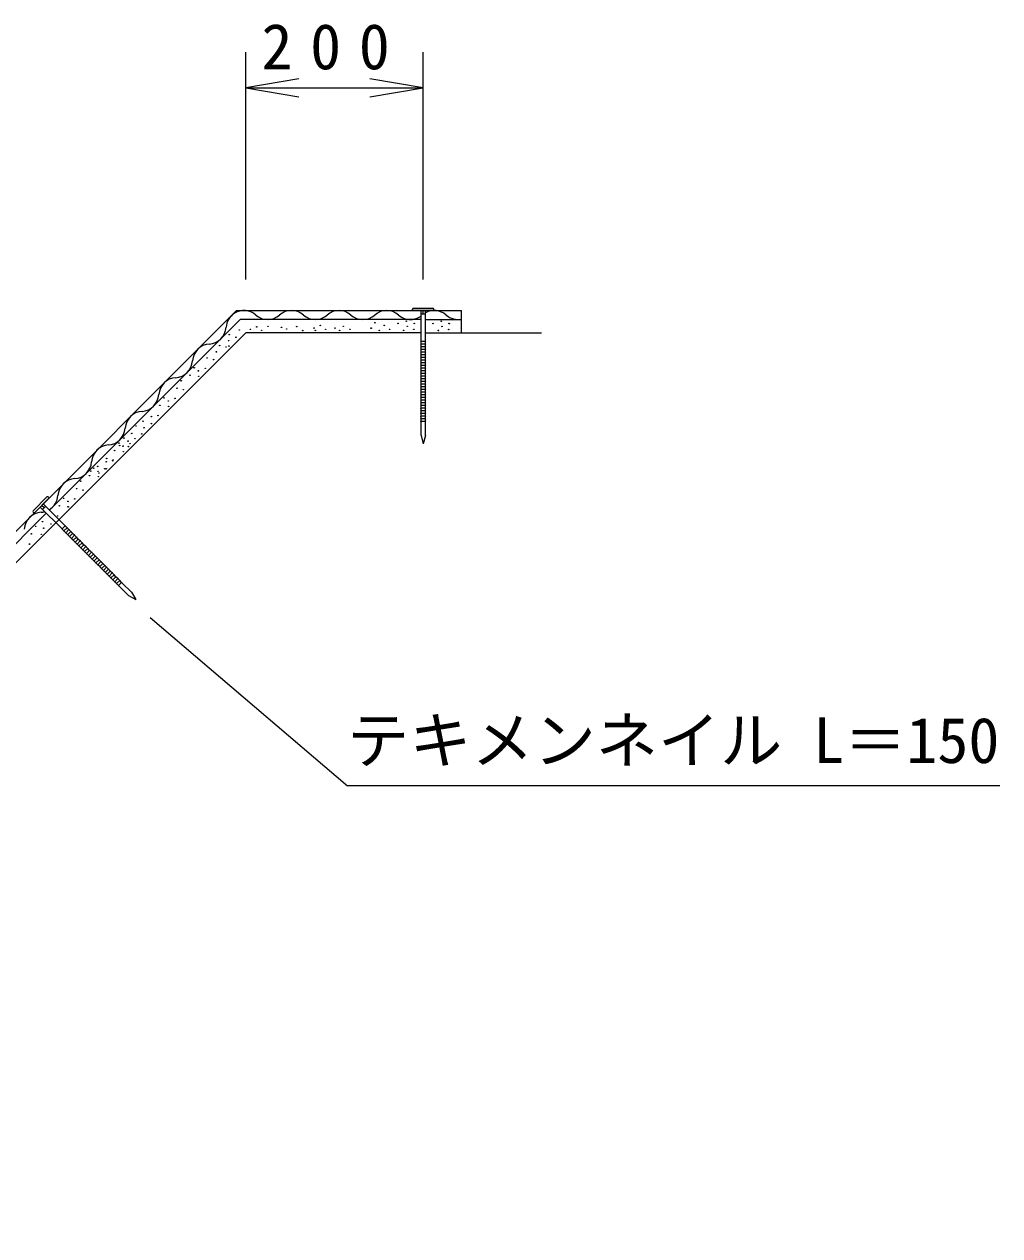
# Model space of a CAD drawing. Units: millimetres at full size, sheet at 1:20; details may follow other scales. Extents: x 200 to 11412, y 200 to 5825.
# Drawn here: x 2915 to 4013, y 2936 to 4301 of the extents above; entities that cross this region are included whole.
import ezdxf
from ezdxf.enums import TextEntityAlignment as Align

# ---------------------------------------------------------------- set-up
doc = ezdxf.new("R2010")
doc.units = ezdxf.units.MM
doc.header["$LTSCALE"] = 20
for name, color, linetype, lineweight in [('C-STR', 7, 'Continuous', 25), ('C-STR-DIM', 1, 'Continuous', 18), ('C-STR-HTXT', 1, 'Continuous', 13)]:
    doc.layers.add(name, color=color, linetype=linetype, lineweight=lineweight)
doc.styles.add('ＭＳ ゴシック', font='')
doc.styles.get('ＭＳ ゴシック').set_extended_font_data('MS Gothic')

# ---------------------------------------------------------------- blocks, each defined once
blk = doc.blocks.new('open_arrow')
at = {"color": 0, "linetype": 'Continuous', "lineweight": -2}
blk.add_lwpolyline([(7.5, 1.25), (0, 0), (7.5, -1.25)], dxfattribs=at)

msp = doc.modelspace()

# ---------------------------------------------------------------- linework, layer by layer
at = {"layer": 'C-STR'}
for p, q in [((3153.61, 3978.03), (1120.83, 1945.24)), ((3153.61, 3978.03), (3407.15, 3978.03)), ((3351.97, 3979.02), (3351.97, 3979.52)), ((3374.97, 3980.52), (3352.97, 3980.52)), ((3374.97, 3978.02), (3352.97, 3978.02)), ((3366.97, 3974.02), (3360.97, 3974.02)), ((3361.47, 3943.02), (3361.47, 3978.02)), ((3363.97, 3974.02), (3363.97, 3978.02)), ((3366.47, 3943.02), (3366.47, 3978.02)), ((3375.97, 3979.02), (3375.97, 3979.52)), ((3407.15, 3952.98), (3407.15, 3978.03)), ((2942.95, 3753.18), (3157.75, 3967.98)), ((3361.47, 3967.98), (3157.75, 3967.98)), ((3366.47, 3967.98), (3407.15, 3967.98)), ((3163.97, 3952.98), (2950.02, 3739.04)), ((3361.47, 3952.98), (3163.97, 3952.98)), ((3366.47, 3952.98), (3497.06, 3952.98)), ((3366.97, 3943.02), (3360.97, 3943.02)), ((3361.47, 3942.52), (3360.97, 3943.02)), ((3366.97, 3940.02), (3360.97, 3940.02)), ((3361.47, 3939.52), (3360.97, 3940.02)), ((3366.97, 3937.02), (3360.97, 3937.02)), ((3361.47, 3936.52), (3360.97, 3937.02)), ((3366.97, 3934.02), (3360.97, 3934.02)), ((3361.47, 3933.52), (3360.97, 3934.02)), ((3366.97, 3931.02), (3360.97, 3931.02)), ((3361.47, 3930.52), (3360.97, 3931.02)), ((3361.47, 3940.02), (3361.47, 3942.52)), ((3361.47, 3937.02), (3361.47, 3939.52)), ((3361.47, 3934.02), (3361.47, 3936.52)), ((3361.47, 3931.02), (3361.47, 3933.52)), ((3361.47, 3928.02), (3361.47, 3930.52)), ((3366.47, 3942.52), (3366.97, 3943.02)), ((3366.47, 3940.02), (3366.47, 3942.52)), ((3366.47, 3939.52), (3366.97, 3940.02)), ((3366.47, 3937.02), (3366.47, 3939.52)), ((3366.47, 3936.52), (3366.97, 3937.02)), ((3366.47, 3934.02), (3366.47, 3936.52)), ((3366.47, 3933.52), (3366.97, 3934.02)), ((3366.47, 3931.02), (3366.47, 3933.52)), ((3366.47, 3930.52), (3366.97, 3931.02)), ((3366.47, 3928.02), (3366.47, 3930.52)), ((3366.97, 3928.02), (3360.97, 3928.02)), ((3361.47, 3927.52), (3360.97, 3928.02)), ((3366.97, 3925.02), (3360.97, 3925.02)), ((3361.47, 3924.52), (3360.97, 3925.02)), ((3366.97, 3922.02), (3360.97, 3922.02)), ((3361.47, 3921.52), (3360.97, 3922.02)), ((3366.97, 3919.02), (3360.97, 3919.02)), ((3361.47, 3918.52), (3360.97, 3919.02)), ((3361.47, 3925.02), (3361.47, 3927.52)), ((3361.47, 3922.02), (3361.47, 3924.52)), ((3361.47, 3919.02), (3361.47, 3921.52)), ((3361.47, 3916.02), (3361.47, 3918.52)), ((3366.47, 3927.52), (3366.97, 3928.02)), ((3366.47, 3925.02), (3366.47, 3927.52)), ((3366.47, 3924.52), (3366.97, 3925.02)), ((3366.47, 3922.02), (3366.47, 3924.52)), ((3366.47, 3921.52), (3366.97, 3922.02)), ((3366.47, 3919.02), (3366.47, 3921.52)), ((3366.47, 3918.52), (3366.97, 3919.02)), ((3366.47, 3916.02), (3366.47, 3918.52)), ((3366.97, 3916.02), (3360.97, 3916.02)), ((3361.47, 3915.52), (3360.97, 3916.02)), ((3366.97, 3913.02), (3360.97, 3913.02)), ((3361.47, 3912.52), (3360.97, 3913.02)), ((3366.97, 3910.02), (3360.97, 3910.02)), ((3361.47, 3909.52), (3360.97, 3910.02)), ((3366.97, 3907.02), (3360.97, 3907.02)), ((3361.47, 3906.52), (3360.97, 3907.02)), ((3366.97, 3904.02), (3360.97, 3904.02)), ((3361.47, 3903.52), (3360.97, 3904.02)), ((3361.47, 3913.02), (3361.47, 3915.52)), ((3361.47, 3910.02), (3361.47, 3912.52)), ((3361.47, 3907.02), (3361.47, 3909.52)), ((3361.47, 3904.02), (3361.47, 3906.52)), ((3361.47, 3901.02), (3361.47, 3903.52)), ((3366.47, 3915.52), (3366.97, 3916.02)), ((3366.47, 3913.02), (3366.47, 3915.52)), ((3366.47, 3912.52), (3366.97, 3913.02)), ((3366.47, 3910.02), (3366.47, 3912.52)), ((3366.47, 3909.52), (3366.97, 3910.02)), ((3366.47, 3907.02), (3366.47, 3909.52)), ((3366.47, 3906.52), (3366.97, 3907.02)), ((3366.47, 3904.02), (3366.47, 3906.52)), ((3366.47, 3903.52), (3366.97, 3904.02)), ((3366.47, 3901.02), (3366.47, 3903.52)), ((3366.97, 3901.02), (3360.97, 3901.02)), ((3361.47, 3900.52), (3360.97, 3901.02)), ((3366.97, 3898.02), (3360.97, 3898.02)), ((3361.47, 3897.52), (3360.97, 3898.02)), ((3366.97, 3895.02), (3360.97, 3895.02)), ((3361.47, 3894.52), (3360.97, 3895.02)), ((3366.97, 3892.02), (3360.97, 3892.02)), ((3361.47, 3891.52), (3360.97, 3892.02)), ((3361.47, 3898.02), (3361.47, 3900.52)), ((3361.47, 3895.02), (3361.47, 3897.52)), ((3361.47, 3892.02), (3361.47, 3894.52)), ((3361.47, 3889.02), (3361.47, 3891.52)), ((3366.47, 3900.52), (3366.97, 3901.02)), ((3366.47, 3898.02), (3366.47, 3900.52)), ((3366.47, 3897.52), (3366.97, 3898.02)), ((3366.47, 3895.02), (3366.47, 3897.52)), ((3366.47, 3894.52), (3366.97, 3895.02)), ((3366.47, 3892.02), (3366.47, 3894.52)), ((3366.47, 3891.52), (3366.97, 3892.02)), ((3366.47, 3889.02), (3366.47, 3891.52)), ((3366.97, 3889.02), (3360.97, 3889.02)), ((3361.47, 3888.52), (3360.97, 3889.02)), ((3366.97, 3886.02), (3360.97, 3886.02)), ((3361.47, 3885.52), (3360.97, 3886.02)), ((3366.97, 3883.02), (3360.97, 3883.02)), ((3361.47, 3882.52), (3360.97, 3883.02)), ((3366.97, 3880.02), (3360.97, 3880.02)), ((3361.47, 3879.52), (3360.97, 3880.02)), ((3366.97, 3877.02), (3360.97, 3877.02)), ((3361.47, 3876.52), (3360.97, 3877.02)), ((3361.47, 3886.02), (3361.47, 3888.52)), ((3361.47, 3883.02), (3361.47, 3885.52)), ((3361.47, 3880.02), (3361.47, 3882.52)), ((3361.47, 3877.02), (3361.47, 3879.52)), ((3361.47, 3874.02), (3361.47, 3876.52)), ((3366.47, 3888.52), (3366.97, 3889.02)), ((3366.47, 3886.02), (3366.47, 3888.52)), ((3366.47, 3885.52), (3366.97, 3886.02)), ((3366.47, 3883.02), (3366.47, 3885.52)), ((3366.47, 3882.52), (3366.97, 3883.02)), ((3366.47, 3880.02), (3366.47, 3882.52)), ((3366.47, 3879.52), (3366.97, 3880.02)), ((3366.47, 3877.02), (3366.47, 3879.52)), ((3366.47, 3876.52), (3366.97, 3877.02)), ((3366.47, 3874.02), (3366.47, 3876.52)), ((3366.97, 3874.02), (3360.97, 3874.02)), ((3361.47, 3873.52), (3360.97, 3874.02)), ((3366.97, 3871.02), (3360.97, 3871.02)), ((3361.47, 3870.52), (3360.97, 3871.02)), ((3366.97, 3868.02), (3360.97, 3868.02)), ((3361.47, 3867.52), (3360.97, 3868.02)), ((3366.97, 3865.02), (3360.97, 3865.02)), ((3361.47, 3864.52), (3360.97, 3865.02)), ((3366.97, 3862.02), (3360.97, 3862.02)), ((3361.47, 3861.52), (3360.97, 3862.02)), ((3361.47, 3871.02), (3361.47, 3873.52)), ((3361.47, 3868.02), (3361.47, 3870.52)), ((3361.47, 3865.02), (3361.47, 3867.52)), ((3361.47, 3862.02), (3361.47, 3864.52)), ((3366.47, 3873.52), (3366.97, 3874.02)), ((3366.47, 3871.02), (3366.47, 3873.52)), ((3366.47, 3870.52), (3366.97, 3871.02)), ((3366.47, 3868.02), (3366.47, 3870.52)), ((3366.47, 3867.52), (3366.97, 3868.02)), ((3366.47, 3865.02), (3366.47, 3867.52)), ((3366.47, 3864.52), (3366.97, 3865.02)), ((3366.47, 3862.02), (3366.47, 3864.52)), ((3366.47, 3861.52), (3366.97, 3862.02)), ((3366.97, 3859.02), (3360.97, 3859.02)), ((3361.47, 3858.52), (3360.97, 3859.02)), ((3366.97, 3856.02), (3360.97, 3856.02)), ((3361.47, 3855.52), (3360.97, 3856.02)), ((3366.97, 3853.02), (3360.97, 3853.02)), ((3361.47, 3852.52), (3360.97, 3853.02)), ((3361.47, 3859.02), (3361.47, 3861.52)), ((3361.47, 3856.02), (3361.47, 3858.52)), ((3361.47, 3853.02), (3361.47, 3855.52)), ((3361.47, 3837.28), (3361.47, 3852.52)), ((3366.47, 3859.02), (3366.47, 3861.52)), ((3366.47, 3858.52), (3366.97, 3859.02)), ((3366.47, 3856.02), (3366.47, 3858.52)), ((3366.47, 3855.52), (3366.97, 3856.02)), ((3366.47, 3853.02), (3366.47, 3855.52)), ((3366.47, 3852.52), (3366.97, 3853.02)), ((3366.47, 3837.28), (3366.47, 3852.52)), ((3361.47, 3837.28), (3363.97, 3828.02)), ((3366.47, 3837.28), (3363.97, 3828.02)), ((2940.1, 3768.05), (2924.55, 3752.49)), ((2941.87, 3766.28), (2926.32, 3750.73)), ((2941.87, 3767.7), (2941.52, 3768.05)), ((2957.08, 3731.99), (2932.33, 3756.74)), ((2936.92, 3755.68), (2934.09, 3758.5)), ((2939.04, 3757.8), (2934.8, 3753.55)), ((2960.61, 3735.52), (2935.86, 3760.27)), ((1127.85, 1938.08), (2939.42, 3749.65)), ((2950.02, 3739.04), (1138.35, 1927.36)), ((2924.9, 3750.73), (2924.55, 3751.08)), ((2960.96, 3735.88), (2956.72, 3731.63)), ((2957.43, 3731.63), (2956.72, 3731.63)), ((2959.2, 3729.87), (2957.43, 3731.63)), ((2963.09, 3733.76), (2958.84, 3729.51)), ((2959.55, 3729.51), (2958.84, 3729.51)), ((2961.32, 3727.74), (2959.55, 3729.51)), ((2960.96, 3735.17), (2960.96, 3735.88)), ((2962.73, 3733.4), (2960.96, 3735.17)), ((2965.21, 3731.63), (2960.96, 3727.39)), ((2961.67, 3727.39), (2960.96, 3727.39)), ((2963.44, 3725.62), (2961.67, 3727.39)), ((2963.09, 3733.05), (2963.09, 3733.76)), ((2964.85, 3731.28), (2963.09, 3733.05)), ((2967.33, 3729.51), (2963.09, 3725.27)), ((2965.21, 3730.93), (2965.21, 3731.63)), ((2966.97, 3729.16), (2965.21, 3730.93)), ((2969.45, 3727.39), (2965.21, 3723.15)), ((2967.33, 3728.81), (2967.33, 3729.51)), ((2969.1, 3727.04), (2967.33, 3728.81)), ((2969.45, 3726.68), (2969.45, 3727.39)), ((2971.22, 3724.92), (2969.45, 3726.68)), ((2963.79, 3725.27), (2963.09, 3725.27)), ((2965.56, 3723.5), (2963.79, 3725.27)), ((2965.91, 3723.15), (2965.21, 3723.15)), ((2967.68, 3721.38), (2965.91, 3723.15)), ((2971.57, 3725.27), (2967.33, 3721.03)), ((2968.04, 3721.03), (2967.33, 3721.03)), ((2969.8, 3719.26), (2968.04, 3721.03)), ((2973.69, 3723.15), (2969.45, 3718.91)), ((2970.16, 3718.91), (2969.45, 3718.91)), ((2971.92, 3717.14), (2970.16, 3718.91)), ((2971.57, 3724.56), (2971.57, 3725.27)), ((2973.34, 3722.8), (2971.57, 3724.56)), ((2975.81, 3721.03), (2971.57, 3716.78)), ((2972.28, 3716.78), (2971.57, 3716.78)), ((2974.05, 3715.02), (2972.28, 3716.78)), ((2973.69, 3722.44), (2973.69, 3723.15)), ((2975.46, 3720.67), (2973.69, 3722.44)), ((2977.94, 3718.91), (2973.69, 3714.66)), ((2974.4, 3714.66), (2973.69, 3714.66)), ((2976.17, 3712.9), (2974.4, 3714.66)), ((2975.81, 3720.32), (2975.81, 3721.03)), ((2977.58, 3718.55), (2975.81, 3720.32)), ((2980.06, 3716.78), (2975.81, 3712.54)), ((2976.52, 3712.54), (2975.81, 3712.54)), ((2978.29, 3710.77), (2976.52, 3712.54)), ((2977.94, 3718.2), (2977.94, 3718.91)), ((2979.7, 3716.43), (2977.94, 3718.2)), ((2982.18, 3714.66), (2977.94, 3710.42)), ((2980.06, 3716.08), (2980.06, 3716.78)), ((2981.82, 3714.31), (2980.06, 3716.08)), ((2984.3, 3712.54), (2980.06, 3708.3)), ((2982.18, 3713.96), (2982.18, 3714.66)), ((2983.95, 3712.19), (2982.18, 3713.96)), ((2984.3, 3711.84), (2984.3, 3712.54)), ((2986.07, 3710.07), (2984.3, 3711.84)), ((2978.64, 3710.42), (2977.94, 3710.42)), ((2980.41, 3708.65), (2978.64, 3710.42)), ((2980.76, 3708.3), (2980.06, 3708.3)), ((2982.53, 3706.53), (2980.76, 3708.3)), ((2986.42, 3710.42), (2982.18, 3706.18)), ((2982.88, 3706.18), (2982.18, 3706.18)), ((2984.65, 3704.41), (2982.88, 3706.18)), ((2988.54, 3708.3), (2984.3, 3704.06)), ((2985.01, 3704.06), (2984.3, 3704.06)), ((2986.77, 3702.29), (2985.01, 3704.06)), ((2986.42, 3709.71), (2986.42, 3710.42)), ((2988.19, 3707.95), (2986.42, 3709.71)), ((2990.66, 3706.18), (2986.42, 3701.94)), ((2987.13, 3701.94), (2986.42, 3701.94)), ((2988.9, 3700.17), (2987.13, 3701.94)), ((2988.54, 3707.59), (2988.54, 3708.3)), ((2990.31, 3705.82), (2988.54, 3707.59)), ((2992.78, 3704.06), (2988.54, 3699.81)), ((2989.25, 3699.81), (2988.54, 3699.81)), ((2991.02, 3698.05), (2989.25, 3699.81)), ((2990.66, 3705.47), (2990.66, 3706.18)), ((2992.43, 3703.7), (2990.66, 3705.47)), ((2994.91, 3701.94), (2990.66, 3697.69)), ((2992.78, 3703.35), (2992.78, 3704.06)), ((2994.55, 3701.58), (2992.78, 3703.35)), ((2997.03, 3699.81), (2992.78, 3695.57)), ((2994.91, 3701.23), (2994.91, 3701.94)), ((2996.67, 3699.46), (2994.91, 3701.23)), ((2997.03, 3699.11), (2997.03, 3699.81)), ((2998.79, 3697.34), (2997.03, 3699.11)), ((2991.37, 3697.69), (2990.66, 3697.69)), ((2993.14, 3695.93), (2991.37, 3697.69)), ((2993.49, 3695.57), (2992.78, 3695.57)), ((2995.26, 3693.8), (2993.49, 3695.57)), ((2999.15, 3697.69), (2994.91, 3693.45)), ((2995.61, 3693.45), (2994.91, 3693.45)), ((2997.38, 3691.68), (2995.61, 3693.45)), ((3001.27, 3695.57), (2997.03, 3691.33)), ((2997.73, 3691.33), (2997.03, 3691.33)), ((2999.5, 3689.56), (2997.73, 3691.33)), ((2999.15, 3696.99), (2999.15, 3697.69)), ((3000.92, 3695.22), (2999.15, 3696.99)), ((3003.39, 3693.45), (2999.15, 3689.21)), ((2999.86, 3689.21), (2999.15, 3689.21)), ((3001.62, 3687.44), (2999.86, 3689.21)), ((3001.27, 3694.86), (3001.27, 3695.57)), ((3003.04, 3693.1), (3001.27, 3694.86)), ((3005.51, 3691.33), (3001.27, 3687.09)), ((3001.98, 3687.09), (3001.27, 3687.09)), ((3003.74, 3685.32), (3001.98, 3687.09)), ((3003.39, 3692.74), (3003.39, 3693.45)), ((3005.16, 3690.98), (3003.39, 3692.74)), ((3007.63, 3689.21), (3003.39, 3684.96)), ((3004.1, 3684.96), (3003.39, 3684.96)), ((3005.87, 3683.2), (3004.1, 3684.96)), ((3005.51, 3690.62), (3005.51, 3691.33)), ((3007.28, 3688.85), (3005.51, 3690.62)), ((3009.75, 3687.09), (3005.51, 3682.84)), ((3007.63, 3688.5), (3007.63, 3689.21)), ((3009.4, 3686.73), (3007.63, 3688.5)), ((3011.88, 3684.96), (3007.63, 3680.72)), ((3009.75, 3686.38), (3009.75, 3687.09)), ((3011.52, 3684.61), (3009.75, 3686.38)), ((3011.88, 3684.26), (3011.88, 3684.96)), ((3006.22, 3682.84), (3005.51, 3682.84)), ((3007.99, 3681.08), (3006.22, 3682.84)), ((3008.34, 3680.72), (3007.63, 3680.72)), ((3010.11, 3678.95), (3008.34, 3680.72)), ((3014, 3682.84), (3009.75, 3678.6)), ((3010.46, 3678.6), (3009.75, 3678.6)), ((3012.23, 3676.83), (3010.46, 3678.6)), ((3013.64, 3682.49), (3011.88, 3684.26)), ((3016.12, 3680.72), (3011.88, 3676.48)), ((3012.58, 3676.48), (3011.88, 3676.48)), ((3014.35, 3674.71), (3012.58, 3676.48)), ((3014, 3682.14), (3014, 3682.84)), ((3015.77, 3680.37), (3014, 3682.14)), ((3018.24, 3678.6), (3014, 3674.36)), ((3014.7, 3674.36), (3014, 3674.36)), ((3016.47, 3672.59), (3014.7, 3674.36)), ((3016.12, 3680.02), (3016.12, 3680.72)), ((3017.89, 3678.25), (3016.12, 3680.02)), ((3020.36, 3676.48), (3016.12, 3672.24)), ((3016.83, 3672.24), (3016.12, 3672.24)), ((3018.59, 3670.47), (3016.83, 3672.24)), ((3018.24, 3677.89), (3018.24, 3678.6)), ((3020.01, 3676.13), (3018.24, 3677.89)), ((3022.48, 3674.36), (3018.24, 3670.12)), ((3020.36, 3675.77), (3020.36, 3676.48)), ((3022.13, 3674), (3020.36, 3675.77)), ((3024.6, 3672.24), (3020.36, 3667.99)), ((3022.48, 3673.65), (3022.48, 3674.36)), ((3024.25, 3671.88), (3022.48, 3673.65)), ((3024.6, 3671.53), (3024.6, 3672.24)), ((3035.38, 3660.76), (3024.6, 3671.53)), ((3018.95, 3670.12), (3018.24, 3670.12)), ((3020.72, 3668.35), (3018.95, 3670.12)), ((3021.07, 3667.99), (3020.36, 3667.99)), ((3031.84, 3657.22), (3021.07, 3667.99)), ((3031.84, 3657.22), (3040.16, 3652.44)), ((3035.38, 3660.76), (3040.16, 3652.44))]:
    msp.add_line(p, q, dxfattribs=at)
for centre in [(3176.47, 3959.69), (3189.16, 3960.31), (3204.29, 3959.16), (3210.16, 3957.28), (3221.49, 3960.03), (3241.06, 3958.26), (3248.02, 3961.24), (3264.58, 3958.3), (3273.87, 3960.23), (3305.28, 3958.18), (3309.52, 3964.27), (3320.02, 3961.24), (3335.63, 3963.49), (3344.91, 3966.09), (3345.87, 3960.23), (3353.89, 3963.49), (3374.89, 3963.37), (3384.17, 3965.97), (3385.13, 3960.11), (3393.15, 3963.37), (3144.69, 3944.07), (3145.45, 3951.01), (3152.92, 3947.94), (3156.88, 3956.13), (3169.3, 3956.88), (3181.98, 3955.81), (3228.25, 3955.52), (3242.45, 3955.66), (3254.01, 3956.8), (3269.78, 3955.66), (3281.34, 3956.8), (3314.45, 3955.66), (3326.01, 3956.8), (3341.78, 3955.66), (3353.34, 3956.8), (3381.04, 3955.54), (3392.6, 3956.68), (3131.05, 3931.55), (3134.59, 3938.58), (3141.81, 3936.9), (3145.03, 3937.94), (3120.53, 3924.52), (3127.74, 3922.83), (3101.2, 3905.19), (3105.92, 3913.59), (3110.75, 3910.13), (3111.09, 3904), (3118.45, 3912.98), (3086.58, 3890.58), (3091.31, 3898.98), (3093.8, 3888.89), (3071.98, 3879.65), (3076.81, 3876.19), (3084.51, 3879.04), (3067.26, 3871.25), (3077.14, 3870.06), (3040.4, 3848.06), (3048.25, 3853.34), (3057.81, 3858.62), (3057.82, 3850.74), (3065.19, 3859.72), (3026.73, 3834.4), (3035.67, 3839.66), (3046.92, 3839.13), (3049.55, 3846.03), (3021.07, 3828.74), (3022, 3826), (3025.89, 3825.27), (3031.55, 3830.93), (3031.89, 3824.81), (3033.6, 3828.13), (3039.26, 3833.79), (3006.9, 3807.71), (3007.39, 3811.38), (3014.28, 3808.81), (3014.6, 3809.7), (3016.35, 3820.34), (3026.23, 3819.15), (2989.48, 3797.15), (2992.79, 3800.45), (2997.33, 3802.43), (2997.61, 3796.99), (2998.64, 3795.12), (3005.32, 3799.85), (3006.91, 3799.83), (2978.17, 3785.84), (2988.06, 3792.05), (2997.95, 3790.87), (2958.85, 3766.51), (2973.45, 3777.44), (2980.66, 3775.76), (2954.12, 3758.11), (2963.67, 3763.05), (2964.01, 3756.93), (2971.38, 3765.91), (2935.11, 3740.2), (2952.05, 3746.58), (2922.54, 3726.53), (2927.26, 3734.93), (2933.79, 3726), (2936.42, 3732.9), (2944.68, 3737.6), (2920.46, 3714.99)]:
    msp.add_circle(centre, 0.3, dxfattribs=at)
for centre, radius, start, end in [((3162.28, 3957.87), 20.38, 123.51376, 176.11209), ((3161.93, 3957.65), 20.38, 122.56856, 122.632), ((3161.93, 3957.65), 20.38, 121.61148, 122.37254), ((3162.28, 3957.87), 20.38, 122.84467, 123.34046), ((3161.93, 3957.65), 20.38, 48.88791, 121.61148), ((3188.73, 3988.36), 20.38, 228.88791, 311.11209), ((3215.53, 3957.65), 20.38, 48.88791, 131.11209), ((3242.33, 3988.36), 20.38, 228.88791, 311.11209), ((3269.13, 3957.65), 20.38, 48.88791, 131.11209), ((3295.93, 3988.36), 20.38, 228.88791, 311.11209), ((3322.73, 3957.65), 20.38, 48.88791, 131.11209), ((3349.53, 3988.36), 20.38, 228.88791, 276.92119), ((3352.97, 3979.52), 1, 90, 180), ((3352.97, 3979.02), 1, 180, 270), ((3349.53, 3988.36), 20.38, 276.92119, 305.83569), ((3376.33, 3957.65), 20.38, 48.88791, 118.96381), ((3374.97, 3979.52), 1, 0, 90), ((3374.97, 3979.02), 1, 270, 0), ((3403.13, 3988.36), 20.38, 228.88791, 281.37709), ((3121.61, 3960.63), 20.38, 273.88791, 356.11209), ((3124.37, 3919.97), 20.38, 93.88791, 176.11209), ((3083.71, 3922.73), 20.38, 273.88791, 356.11209), ((3086.47, 3882.07), 20.38, 93.88791, 176.11209), ((3045.81, 3884.83), 20.38, 273.88791, 356.11209), ((3048.57, 3844.17), 20.38, 93.88791, 176.11209), ((3007.91, 3846.93), 20.38, 273.88791, 356.11209), ((3010.67, 3806.27), 20.38, 93.88791, 176.11209), ((2970.01, 3809.03), 20.38, 273.88791, 356.11209), ((2972.77, 3768.37), 20.38, 93.88791, 176.11209), ((2940.81, 3767.34), 1, 45, 135), ((2941.17, 3766.99), 1, 315, 45), ((2932.11, 3771.13), 20.38, 300.73467, 356.11209), ((2934.87, 3730.47), 20.38, 93.88791, 176.11209), ((2925.26, 3751.79), 1, 135, 225), ((2925.61, 3751.43), 1, 225, 315), ((2932.11, 3771.13), 20.38, 273.88791, 285.5436)]:
    msp.add_arc(centre, radius, start, end, dxfattribs=at)
at = {"layer": 'C-STR-DIM', "lineweight": 13}
for p, q in [((3163.97, 4012.98), (3163.97, 4268.92)), ((3363.97, 4012.98), (3363.97, 4268.92)), ((3163.97, 4228.92), (3363.97, 4228.92))]:
    msp.add_line(p, q, dxfattribs=at)
at = {"layer": 'C-STR-HTXT'}
for p, q in [((3056.3, 3632.34), (3278.76, 3442.59)), ((3278.3, 3442.98), (4013.3, 3442.98))]:
    msp.add_line(p, q, dxfattribs=at)

# ---------------------------------------------------------------- block references
at = {"layer": 'C-STR-DIM', "lineweight": 13, "xscale": 8, "yscale": 8}
msp.add_blockref('open_arrow', (3163.97, 4228.92), dxfattribs=at)
at = {"layer": 'C-STR-DIM', "lineweight": 13, "xscale": 8, "yscale": 8, "rotation": 180}
msp.add_blockref('open_arrow', (3363.97, 4228.92), dxfattribs=at)

# ---------------------------------------------------------------- texts
at = {"layer": 'C-STR-DIM', "insert": (3263.97, 4248.92), "char_height": 51.32, "attachment_point": 8, "style": 'ＭＳ ゴシック'}
msp.add_mtext('\\T1.57;200', dxfattribs=at)
at = {"layer": 'C-STR-HTXT', "color": 7, "style": 'ＭＳ ゴシック'}
msp.add_text('テキメンネイル L＝150', height=51.32, dxfattribs=at).set_placement((3278.3, 3452.98), align=Align.BOTTOM_LEFT)

doc.saveas('drawing.dxf')
